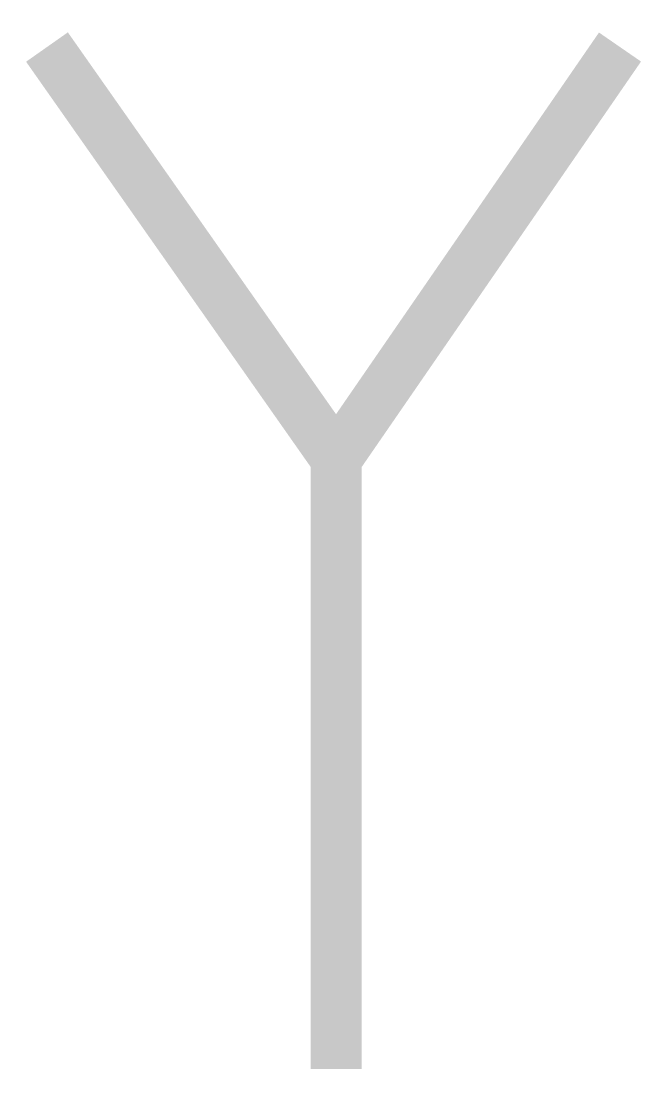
# Model space of a CAD drawing. Extents: x -1.95 to -0.73, y -1.24 to 0.86.
import ezdxf

# ---------------------------------------------------------------- set-up
doc = ezdxf.new("R2010")
doc.units = 0
doc.header["$MEASUREMENT"] = 0
doc.layers.get('0').update_dxf_attribs({"color": 1, "linetype": 'CONTINUOUS'})

msp = doc.modelspace()

# ---------------------------------------------------------------- linework, layer by layer
at = {"const_width": 0.1}
for points in [[(-1.3319, 0.0014), (-1.8984, 0.8075)], [(-1.3319, 0.0014), (-0.7762, 0.8075)], [(-1.3319, -1.1925), (-1.3319, 0.0014)]]:
    msp.add_lwpolyline(points, dxfattribs=at)

doc.saveas('drawing.dxf')
